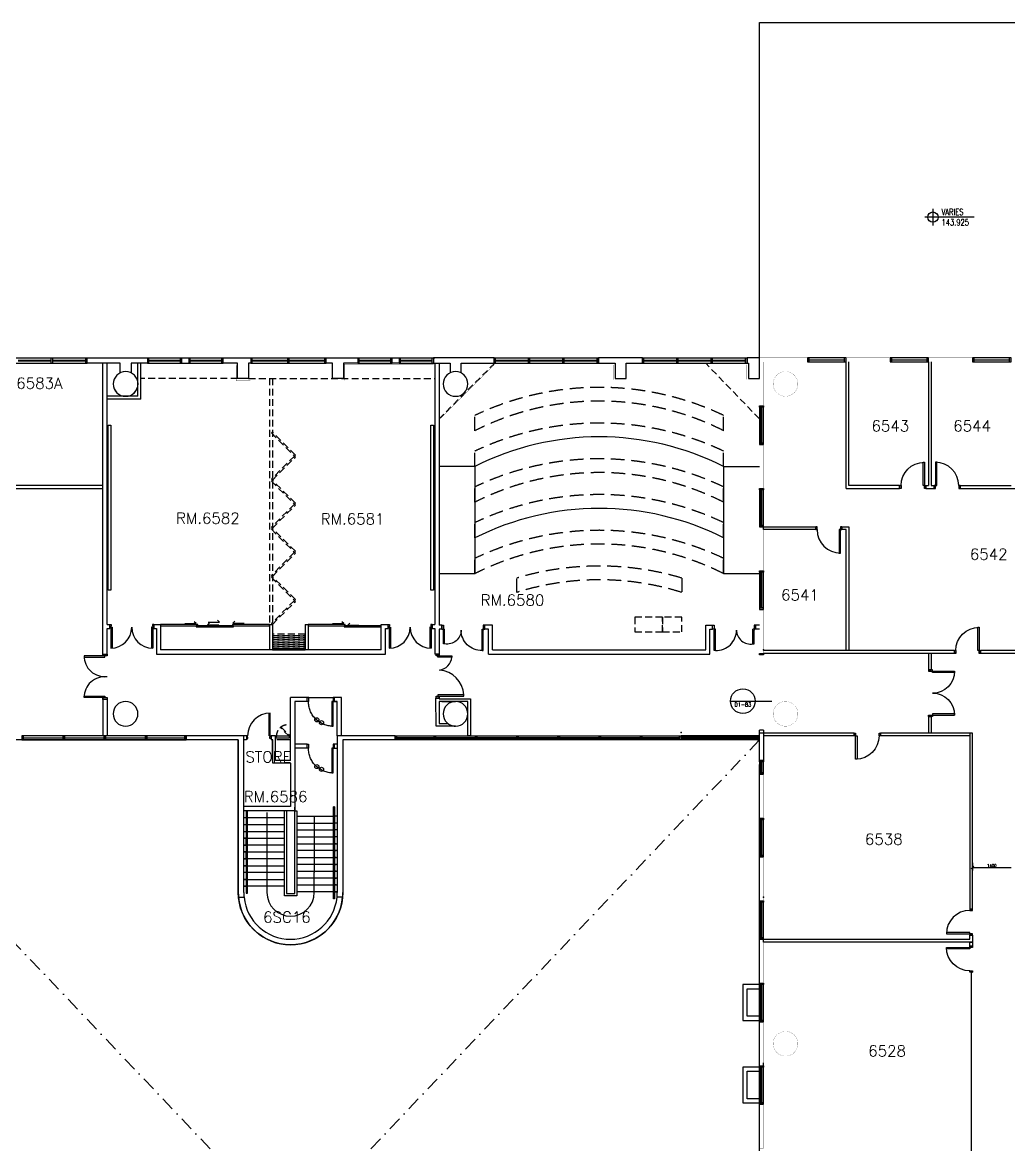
# Model space of a CAD drawing. Header units: millimetres. Extents: x -68474 to 336700, y -113450 to 53663.
# Drawn here: x 134250 to 170111, y 3132 to 43950 of the extents above; entities that cross this region are included whole.
import ezdxf

# ---------------------------------------------------------------- set-up
doc = ezdxf.new("R2010")
doc.units = ezdxf.units.MM
doc.header["$LTSCALE"] = 1000
for name, pattern in [('S3148a$0$DASHDOT', [1, 0.5, -0.25, 0, -0.25]), ('S3148a$0$HIDDEN', [0.375, 0.25, -0.125]), ('S3148a$0$HIDDENX2', [0.75, 0.5, -0.25])]:
    doc.linetypes.add(name, pattern=pattern)
for name, color, linetype in [('S3148a$0$-6', 7, 'Continuous'), ('S3148a$0$-8', 1, 'Continuous'), ('S3148a$0$11', 14, 'Continuous'), ('S3148a$0$17', 1, 'Continuous'), ('S3148a$0$20', 7, 'Continuous'), ('S3148a$0$23', 7, 'Continuous'), ('S3148a$0$25', 7, 'Continuous'), ('S3148a$0$30', 14, 'Continuous'), ('S3148a$0$35', 7, 'Continuous'), ('S3148a$0$51', 7, 'Continuous'), ('S3148a$0$6', 7, 'Continuous'), ('S3148a$0$7', 7, 'Continuous'), ('S3148a$0$AV-CABINET', 4, 'Continuous'), ('S3148a$0$break-out', 2, 'Continuous'), ('S3148a$0$D-DOOR', 7, 'Continuous'), ('S3148a$0$GFA-PL', 7, 'Continuous'), ('S3148a$0$N-ACCOUSTIC-PANEL', 2, 'Continuous'), ('S3148a$0$n-benches', 7, 'Continuous'), ('S3148a$0$N-CON-WALL', 3, 'Continuous'), ('S3148a$0$N-DOOR', 7, 'Continuous'), ('S3148a$0$n-raise-platform', 3, 'Continuous'), ('S3148a$0$N-WINDOW', 1, 'Continuous'), ('S3148a$0$NDWDRYWALL', 2, 'Continuous'), ('S3148a$0$o-ht', 7, 'Continuous'), ('S3148a$0$ROOM-NO', 4, 'Continuous'), ('S3148a$0$TestDrywall', 3, 'Continuous'), ('S3148a$0$Travel-distance', 1, 'Continuous')]:
    doc.layers.add(name, color=color, linetype=linetype)
doc.styles.add('S3148a$0$STANDARD', font='SIMPLEX')

# ---------------------------------------------------------------- blocks, each defined once
blk = doc.blocks.new('S3148a$0$DET4')
at = {"layer": 'S3148a$0$51', "linetype": 'Continuous'}
blk.add_line((-0.45, 0), (1.05, 0), dxfattribs=at)
blk.add_circle((0, 0), 0.45, dxfattribs=at)
at = {"layer": 'S3148a$0$51', "linetype": 'Continuous', "style": 'S3148a$0$STANDARD', "width": 0.8}
for tag, p in [('TAG1', (-0.3373, 0.0501)), ('TAG3', (-0.2778, 0.0501)), ('TAG4', (-0.3969, -0.2)), ('TAG2', (-0.3373, -0.2))]:
    blk.add_attdef(tag, p, '', height=0.15, dxfattribs=at)
blk = doc.blocks.new('S3148a$0$LEVEL')
at = {"layer": 'S3148a$0$35', "color": 2, "linetype": 'Continuous'}
for p, q in [((1, 0), (-0.2, 0)), ((0, 0.2), (0, -0.2))]:
    blk.add_line(p, q, dxfattribs=at)
blk.add_circle((0, 0), 0.125, dxfattribs=at)
at = {"layer": 'S3148a$0$35', "color": 2, "linetype": 'Continuous', "style": 'S3148a$0$STANDARD', "width": 0.8}
for tag, p in [('TAG2', (0.2063, 0.05)), ('TAG1', (0.2063, -0.2))]:
    blk.add_attdef(tag, p, '', height=0.15, dxfattribs=at)
blk = doc.blocks.new('S3148a$0$WIN')
at = {"layer": 'S3148a$0$23', "color": 14, "linetype": 'Continuous'}
for points in [[(0, 0), (1.4, 0), (1.4, 0.15), (0, 0.15)], [(0.05, 0), (1.35, 0), (1.35, 0.15), (0.05, 0.15)], [(0.05, 0.08), (1.35, 0.08), (1.35, 0.07), (0.05, 0.07)]]:
    blk.add_lwpolyline(points, close=True, dxfattribs=at)
blk = doc.blocks.new('S3148a$0$D950A')
at = {"layer": 'S3148a$0$17', "color": 14, "linetype": 'Continuous'}
blk.add_line((0.95, 0.05), (0.95, 0), dxfattribs=at)
at = {"layer": 'S3148a$0$30', "color": 14, "linetype": 'Continuous'}
for p, q in [((0.1, 0.95), (0.05, 0.95)), ((0.05, 0.95), (0.05, 0.1)), ((0.1, 0.1), (0.1, 0.95)), ((0.05, 0.1), (0, 0.1)), ((0, 0.1), (0, 0)), ((0, 0), (0.05, 0)), ((0.05, 0), (0.05, 0.1)), ((0.05, 0.1), (0.1, 0.1)), ((0.95, 0.1), (0.9, 0.1)), ((0.9, 0.1), (0.9, 0)), ((0.9, 0), (0.95, 0)), ((0.95, 0), (0.95, 0.1))]:
    blk.add_line(p, q, dxfattribs=at)
for points in [[(0, 0), (0, 0.1)], [(0.95, 0), (0.95, 0.1)]]:
    blk.add_lwpolyline(points, dxfattribs=at)
blk.add_ellipse((0.05, 0.1), major_axis=(0.601, 0.601), ratio=1, start_param=5.497787, end_param=7.068583, dxfattribs=at)
blk = doc.blocks.new('S3148a$0$D1700B')
at = {"layer": 'S3148a$0$30', "color": 14, "linetype": 'Continuous'}
for points in [[(0, 0), (0.05, 0), (0.05, 0.95), (0.1, 0.95), (0.1, 0.15), (0, 0.15), (0, 0)], [(1.7, 0), (1.65, 0), (1.65, 0.95), (1.6, 0.95), (1.6, 0.15), (1.7, 0.15), (1.7, 0)]]:
    blk.add_lwpolyline(points, dxfattribs=at)
for centre, start, end in [((0.05, 0.15), 0, 90), ((1.650003, 0.15), 90, 180)]:
    blk.add_arc(centre, 0.800001, start, end, dxfattribs=at)
blk = doc.blocks.new('S3148a$0$DR825')
for p, q in [((818.5, 100), (818.5, 925)), ((862.5, 100), (862.5, 925)), ((0, 100), (0, 0)), ((37.5, 100), (0, 100)), ((0, 0), (50, 0)), ((37.5, 50), (37.5, 100)), ((50, 50), (37.5, 50)), ((50, 0), (50, 50)), ((818.5, 100), (862.5, 100)), ((850, 50), (862.5, 50)), ((850, 0), (850, 50)), ((900, 0), (850, 0)), ((862.5, 100), (900, 100)), ((862.5, 50), (862.5, 100)), ((900, 100), (900, 0))]:
    blk.add_line(p, q)
blk.add_arc((862.5, 100), 825, 90, 180)
blk = doc.blocks.new('S3148a$0$DDR1525')
for p, q in [((37.5, 100), (37.5, 862.5)), ((87.5, 100), (87.5, 862.5)), ((1512.5, 100), (1512.5, 862.5)), ((1562.5, 100), (1562.5, 862.5)), ((0, 100), (0, 0)), ((37.5, 100), (0, 100)), ((0, 0), (50, 0)), ((37.5, 50), (37.5, 100)), ((37.5, 100), (87.5, 100)), ((50, 50), (37.5, 50)), ((50, 0), (50, 50)), ((1562.5, 100), (1512.5, 100)), ((1550, 50), (1562.5, 50)), ((1550, 0), (1550, 50)), ((1562.5, 100), (1600, 100)), ((1562.5, 50), (1562.5, 100)), ((1600, 100), (1600, 0)), ((1600, 0), (1550, 0))]:
    blk.add_line(p, q)
for centre, start, end in [((37.5, 100), 0, 90), ((1562.5, 100), 90, 180)]:
    blk.add_arc(centre, 762.5, start, end)
blk = doc.blocks.new('S3148a$0$DR')
at = {"layer": 'S3148a$0$D-DOOR', "linetype": 'Continuous'}
for p, q in [((204165, -6054), (204015, -6054)), ((204015, -6054), (204015, -6113)), ((204015, -6113), (204191, -6113)), ((204165, -6054), (204165, -6113)), ((204165, -6113), (204165, -6158)), ((204699, -6113), (204191, -6113)), ((204676, -6158), (204165, -6158)), ((204699, -6158), (204191, -6158)), ((204015, -7565), (204191, -7565)), ((204015, -7624), (204015, -7565)), ((204165, -7624), (204015, -7624)), ((204165, -7520), (204165, -7624)), ((204941, -7520), (204165, -7520)), ((204941, -7565), (204191, -7565))]:
    blk.add_line(p, q, dxfattribs=at)
at = {"layer": 'S3148a$0$D-DOOR'}
for p, q in [((204699, -6158), (204699, -6113)), ((204941, -7520), (204941, -7565))]:
    blk.add_line(p, q, dxfattribs=at)
for centre, radius, start, end in [((204191, -6242), 514, 270, 9.3831), ((204191, -7506), 750, 358.9457, 90)]:
    blk.add_arc(centre, radius, start, end, dxfattribs=at)
blk = doc.blocks.new('S3148a$0$_Oblique')
at = {"color": 0, "linetype": 'ByBlock', "lineweight": -2}
blk.add_line((-0.5, -0.5), (0.5, 0.5), dxfattribs=at)

msp = doc.modelspace()

# ---------------------------------------------------------------- hatches: boundary and pattern name
at = {"layer": 'S3148a$0$o-ht'}
h = msp.add_hatch(dxfattribs=at)
h.set_pattern_fill('ANSI31', color=256, scale=100, style=0)
h.set_pattern_definition([(45, (0, 0), (-8.8388348, 8.8388348), [])])
h.paths.add_polyline_path([(161050, 18000.1), (158199.2, 18000.1), (158199.2, 17850.1), (161050, 17850.1)])

# ---------------------------------------------------------------- linework, layer by layer
for p, q in [((168800, 13375), (168800, 13105.9)), ((168800, 13205.9), (170200, 13205.9))]:
    msp.add_line(p, q)
at = {"layer": 'S3148a$0$-6', "linetype": 'Continuous'}
for centre in [(144954.8, 18581.3), (145125.5, 18478.9)]:
    msp.add_circle(centre, 75, dxfattribs=at)
at = {"layer": 'S3148a$0$-8', "linetype": 'Continuous'}
for p, q in [((139025, 22050), (139025, 21900)), ((139275, 22050), (139275, 21125)), ((149150, 22050), (149150, 21900)), ((139125, 21900), (139125, 20975)), ((149500, 22025), (149500, 21875))]:
    msp.add_line(p, q, dxfattribs=at)
at = {"layer": 'S3148a$0$11', "linetype": 'Continuous'}
for p, q in [((142108, 12125.1), (142309.2, 12125.1)), ((145892, 12125.1), (145691.1, 12125.1))]:
    msp.add_line(p, q, dxfattribs=at)
for points in [[(161050, 8949.9), (160450, 8949.9), (160450, 7649.9), (161050, 7649.9), (161050, 7799.9), (160600, 7799.9), (160600, 8799.9), (161050, 8799.9), (161050, 8949.9)], [(161050, 5949.9), (160450, 5949.9), (160450, 4649.9), (161050, 4649.9), (161050, 4799.9), (160600, 4799.9), (160600, 5799.9), (161050, 5799.9), (161050, 5949.9)]]:
    msp.add_lwpolyline(points, dxfattribs=at)
for centre, radius, start, end in [((143999.9, 12300.1), 1900, 179.16865, 185.28499), ((143999.9, 12300.1), 1699.7, 179.99985, 185.9099), ((144000.1, 12300), 1700, 354.09481, 0.00001), ((144000.1, 12300), 1900, 354.71832, 0.00006)]:
    msp.add_arc(centre, radius, start, end, dxfattribs=at)
at = {"layer": 'S3148a$0$17', "color": 3, "linetype": 'Continuous'}
for p, q in [((137175, 27100), (133975, 27100)), ((133975, 27000), (137175, 27000))]:
    msp.add_line(p, q, dxfattribs=at)
at = {"layer": 'S3148a$0$17'}
for p, q in [((163100, 25500), (163100, 25600)), ((168750, 9401.9), (168750, -126.9))]:
    msp.add_line(p, q, dxfattribs=at)
at = {"layer": 'S3148a$0$17', "linetype": 'Continuous'}
for p, q in [((161200, 10500), (161200, 10600)), ((161200, 6000), (161200, 6100))]:
    msp.add_line(p, q, dxfattribs=at)
for points in [[(163100, 25500), (161200.1, 25500), (161200.1, 25600), (163100, 25600)], [(168800, 11700), (168800, 15000), (168800, 18100), (168700, 18100), (168700, 11700), (168800, 11700), (168800, 11700)], [(168800, 10500), (161200, 10500), (161200, 10600), (168700, 10600), (168700, 10750), (168800, 10750)]]:
    msp.add_lwpolyline(points, close=True, dxfattribs=at)
msp.add_lwpolyline([(164200, 21100), (164200, 25500), (164050, 25500), (164050, 25600), (164300, 25600), (164300, 21100)], dxfattribs=at)
at = {"layer": 'S3148a$0$17'}
msp.add_lwpolyline([(168700, 10500), (168800, 10500), (168800, 10351.9), (168700, 10351.9)], close=True, dxfattribs=at)
at = {"layer": 'S3148a$0$20', "linetype": 'Continuous'}
for p, q in [((136600.1, 31750), (138800.1, 31750)), ((136600.1, 31550), (136600.1, 31750)), ((137800.1, 31550), (136600.1, 31550)), ((137175, 20975), (137175, 31550)), ((137325, 22050), (137325, 31550)), ((137800.1, 31201.8), (137800.1, 31550)), ((138800.1, 31550), (138200.1, 31550)), ((138200.1, 31550), (138200.1, 31204.4)), ((138800.1, 31750), (138800.1, 31550)), ((140050.1, 31550), (140050.1, 31750)), ((140050.1, 31750), (140300.1, 31750)), ((140050.1, 31550), (140300.1, 31550)), ((140300.1, 31750), (140300.1, 31550)), ((141550.1, 31750), (142550.1, 31750)), ((141550.1, 31550), (141550.1, 31750)), ((142075.1, 31550), (141550.1, 31550)), ((142075.1, 31000), (142075.1, 31550)), ((142550.1, 31550), (142475.1, 31550)), ((142475.1, 31550), (142475.1, 31000)), ((142550.1, 31750), (142550.1, 31550)), ((145300.1, 31750), (146450.1, 31750)), ((145300.1, 31550), (145300.1, 31750)), ((145525.1, 31550), (145300.1, 31550)), ((145525.1, 31000), (145525.1, 31550)), ((146450.1, 31550), (145925.1, 31550)), ((145925.1, 31550), (145925.1, 31000)), ((146450.1, 31750), (146450.1, 31550)), ((147700.1, 31550), (147700.1, 31750)), ((147700.1, 31750), (147950.1, 31750)), ((147950.1, 31550), (147700.1, 31550)), ((147950.1, 31750), (147950.1, 31550)), ((151400.1, 31750), (149200.1, 31750)), ((149200.1, 31750), (149200.1, 31550)), ((149200.1, 31550), (149800.1, 31550)), ((149800.1, 31550), (149800.1, 31203.2)), ((150200.1, 31550), (151400.1, 31550)), ((150200.1, 31203.1), (150200.1, 31550)), ((151400.1, 31550), (151400.1, 31750)), ((156800.1, 31750), (155200.1, 31750)), ((155200.1, 31750), (155200.1, 31550)), ((155200.1, 31550), (155200.1, 31750)), ((155200.1, 31550), (155800.1, 31550)), ((155800.1, 31550), (155800.1, 31000)), ((156200.1, 31550), (156800.1, 31550)), ((156200.1, 31000), (156200.1, 31550)), ((156800.1, 31550), (156800.1, 31750)), ((156800.1, 31750), (156800.1, 31550)), ((161050, 31750), (160600, 31750)), ((160600, 31750), (160600, 31550)), ((160600, 31750), (160600, 31550)), ((161050, 31750), (160600, 31750)), ((160600, 31550), (160650, 31550)), ((160600, 31550), (160650, 31550)), ((160600.1, 31550), (160600.1, 31750)), ((160600.1, 31750), (160600.1, 31550)), ((160650, 31550), (160650, 31000)), ((160650, 31550), (160650, 31000)), ((161050, 31000), (161050, 31750)), ((161050, 31000), (161050, 31750)), ((142475.1, 31000), (142075.1, 31000)), ((145925.1, 31000), (145525.1, 31000)), ((155800.1, 31000), (156200.1, 31000)), ((160650, 31000), (161050, 31000)), ((160650, 31000), (161050, 31000)), ((157175, 17999.9), (157325, 17999.9)), ((161050, 17099.9), (161050, 18200.1)), ((161200, 18200.1), (161200, 17099.9)), ((161200, 17099.9), (161050, 17099.9))]:
    msp.add_line(p, q, dxfattribs=at)
at = {"layer": 'S3148a$0$20'}
for p, q in [((164300, 27100), (164300, 31600.1)), ((167200, 31600), (167200, 27100)), ((167300, 31600), (167300, 27100)), ((164200, 27000), (166150, 27000)), ((166150, 27100), (164300, 27100)), ((167100, 27100), (167200, 27100)), ((167100, 27000), (167400, 27000)), ((167300, 27100), (167400, 27100)), ((167400, 27100), (167400, 27000)), ((168350, 27100), (170200, 27100)), ((168350, 27100), (168350, 27000)), ((168350, 27000), (170525, 27000)), ((164300, 21100), (161200, 21100)), ((167300, 21000), (161200, 21000)), ((168141, 21100), (164300, 21100)), ((167200, 21000), (167200, 20400)), ((168141, 21000), (167300, 21000)), ((167300, 21000), (167300, 20400)), ((168141, 21000), (168141, 21100)), ((179900, 21100), (169091, 21100)), ((169091, 21000), (169091, 21100)), ((179900, 21000), (169091, 21000)), ((167200, 20400), (167300, 20400)), ((167200, 18700), (167200, 18100)), ((167200, 18700), (167300, 18700)), ((167300, 18700), (167300, 18100)), ((161200, 18100), (161050, 18100)), ((164500, 18100), (161200, 18100)), ((164500, 18000), (161200, 18000)), ((164500, 18000), (164500, 18100)), ((164500, 18000), (164500, 18100)), ((164500, 18100), (164500, 18000)), ((168700, 18100), (165450, 18100)), ((165450, 18100), (165450, 18000)), ((168700, 18000), (165450, 18000))]:
    msp.add_line(p, q, dxfattribs=at)
at = {"layer": 'S3148a$0$20', "linetype": 'Continuous', "const_width": 5}
msp.add_lwpolyline([(161050.1, 31750.1), (161050.1, 31750.1), (161200.1, 31750.1), (162800.1, 31750.1), (162800.1, 31600.1), (161200.1, 31600.1), (161200.1, 30000.1), (161050.1, 30000.1), (161050.1, 31600.1)], dxfattribs=at)
for points in [[(164200.1, 31750.1), (165800, 31750.1), (165800, 31600.1), (164200.1, 31600.1)], [(167200, 31750.1), (168800.1, 31750.1), (168800.1, 31600.1), (167200, 31600.1)], [(161050, 26999.9), (161050, 28599.9), (161200, 28599.9), (161200, 26999.9)], [(161050, 23999.9), (161050, 25599.9), (161200, 25599.9), (161200, 23999.9)], [(161050, 20999.9), (161050, 22599.9), (161200, 22599.9), (161200, 20999.9)], [(161050, 14999.9), (161050, 16599.9), (161200, 16599.9), (161200, 14999.9)], [(161050, 11999.9), (161050, 13599.9), (161200, 13599.9), (161200, 11999.9)], [(161050, 8999.9), (161050, 10599.9), (161200, 10599.9), (161200, 8999.9)], [(161050, 5999.9), (161050, 7599.9), (161200, 7599.9), (161200, 5999.9)], [(161050, 2999.9), (161050, 4599.9), (161200, 4599.9), (161200, 2999.9)]]:
    msp.add_lwpolyline(points, close=True, dxfattribs=at)
at = {"layer": 'S3148a$0$20', "linetype": 'Continuous'}
for p in [(161200, 21125), (161200, 21125), (161200, 12125)]:
    msp.add_point(p, dxfattribs=at)
at = {"layer": 'S3148a$0$23', "linetype": 'Continuous'}
for p, q in [((142300.1, 18000.1), (140200.2, 18000.1)), ((140200.2, 18000.1), (140200.2, 17850.1)), ((142300.1, 12300.1), (142300.1, 18000.1)), ((145700.1, 18000.1), (145700.1, 12300.1)), ((147799.8, 18000.1), (145700.1, 18000.1)), ((147799.8, 18000.1), (147799.8, 17850.1)), ((158199.2, 18000.1), (158199.2, 17850.1)), ((161050.1, 18000.1), (158199.4, 18000.1)), ((142100.1, 17850.1), (140200.2, 17850.1)), ((142100.1, 17850.1), (142100.1, 12327.7)), ((145900.1, 17850.1), (145900.1, 12300.1)), ((147799.8, 17850.1), (145900.1, 17850.1)), ((161050.1, 17850.1), (158199.4, 17850.1)), ((142100.1, 12300.1), (142100.1, 12327.7))]:
    msp.add_line(p, q, dxfattribs=at)
at = {"layer": 'S3148a$0$23', "linetype": 'S3148a$0$DASHDOT'}
for p, q in [((126949.5, -18050), (161050.1, 17850.1)), ((161050, -18050), (127000.1, 17800.1))]:
    msp.add_line(p, q, dxfattribs=at)
at = {"layer": 'S3148a$0$23', "linetype": 'Continuous'}
for points in [[(161200, 29999.9), (161200, 29949.9), (161050, 29949.9), (161050, 29999.9)], [(161120, 28649.9), (161120, 29949.9), (161050, 29949.9), (161050, 28649.9)], [(161200, 28649.9), (161200, 29949.9), (161130, 29949.9), (161130, 28649.9)], [(161200, 28599.9), (161200, 28649.9), (161050, 28649.9), (161050, 28599.9)], [(161200, 26999.9), (161200, 26949.9), (161050, 26949.9), (161050, 26999.9)], [(161120, 25649.9), (161120, 26949.9), (161050, 26949.9), (161050, 25649.9)], [(161200, 25649.9), (161200, 26949.9), (161130, 26949.9), (161130, 25649.9)], [(161200, 25599.9), (161200, 25649.9), (161050, 25649.9), (161050, 25599.9)], [(161200, 23999.9), (161200, 23949.9), (161050, 23949.9), (161050, 23999.9)], [(161120, 22649.9), (161120, 23949.9), (161050, 23949.9), (161050, 22649.9)], [(161200, 22649.9), (161200, 23949.9), (161130, 23949.9), (161130, 22649.9)], [(161200, 22599.9), (161200, 22649.9), (161050, 22649.9), (161050, 22599.9)], [(161200, 20999.9), (161200, 20949.9), (161050, 20949.9), (161050, 20999.9)], [(161200, 20999.9), (161200, 20949.9), (161050, 20949.9), (161050, 20999.9)], [(134275.2, 18000.1), (134225.2, 18000.1), (134225.2, 17850.1), (134275.2, 17850.1)], [(135725.2, 18000.1), (134275.2, 18000.1), (134275.2, 17930.1), (135725.2, 17930.1)], [(135775.2, 18000.1), (135725.2, 18000.1), (135725.2, 17850.1), (135775.2, 17850.1)], [(137225.2, 18000.1), (135775.2, 18000.1), (135775.2, 17930.1), (137225.2, 17930.1)], [(137275.2, 18000.1), (137225.2, 18000.1), (137225.2, 17850.1), (137275.2, 17850.1)], [(138725.2, 18000.1), (137275.2, 18000.1), (137275.2, 17930.1), (138725.2, 17930.1)], [(138775.2, 18000.1), (138725.2, 18000.1), (138725.2, 17850.1), (138775.2, 17850.1)], [(140150.2, 18000.1), (138775.2, 18000.1), (138775.2, 17930.1), (140150.2, 17930.1)], [(140200.2, 18000.1), (140150.2, 18000.1), (140150.2, 17850.1), (140200.2, 17850.1)], [(147799.8, 18000.1), (147849.8, 18000.1), (147849.8, 17850.1), (147799.8, 17850.1)], [(147849.8, 18000.1), (149224.8, 18000.1), (149224.8, 17930.1), (147849.8, 17930.1)], [(149224.8, 18000.1), (149274.8, 18000.1), (149274.8, 17850.1), (149224.8, 17850.1)], [(149274.8, 18000.1), (150724.8, 18000.1), (150724.8, 17930.1), (149274.8, 17930.1)], [(150724.8, 18000.1), (150774.8, 18000.1), (150774.8, 17850.1), (150724.8, 17850.1)], [(150774.8, 18000.1), (152224.8, 18000.1), (152224.8, 17930.1), (150774.8, 17930.1)], [(152224.8, 18000.1), (152274.8, 18000.1), (152274.8, 17850.1), (152224.8, 17850.1)], [(152274.8, 18000.1), (153724.8, 18000.1), (153724.8, 17930.1), (152274.8, 17930.1)], [(153724.8, 18000.1), (153774.8, 18000.1), (153774.8, 17850.1), (153724.8, 17850.1)], [(153774.8, 18000.1), (155224.8, 18000.1), (155224.8, 17930.1), (153774.8, 17930.1)], [(155224.8, 18000.1), (155274.8, 18000.1), (155274.8, 17850.1), (155224.8, 17850.1)], [(155274.8, 18000.1), (156724.8, 18000.1), (156724.8, 17930.1), (155274.8, 17930.1)], [(156724.8, 18000.1), (156774.8, 18000.1), (156774.8, 17850.1), (156724.8, 17850.1)], [(156774.8, 18000.1), (158149.2, 18000.1), (158149.2, 17930.1), (156774.8, 17930.1)], [(158149.2, 18000.1), (158199.2, 18000.1), (158199.2, 17850.1), (158149.2, 17850.1)], [(135725.2, 17920.1), (134275.2, 17920.1), (134275.2, 17850.1), (135725.2, 17850.1)], [(137225.2, 17920.1), (135775.2, 17920.1), (135775.2, 17850.1), (137225.2, 17850.1)], [(138725.2, 17920.1), (137275.2, 17920.1), (137275.2, 17850.1), (138725.2, 17850.1)], [(140150.2, 17920.1), (138775.2, 17920.1), (138775.2, 17850.1), (140150.2, 17850.1)], [(147849.8, 17920.1), (149224.8, 17920.1), (149224.8, 17850.1), (147849.8, 17850.1)], [(149274.8, 17920.1), (150724.8, 17920.1), (150724.8, 17850.1), (149274.8, 17850.1)], [(150774.8, 17920.1), (152224.8, 17920.1), (152224.8, 17850.1), (150774.8, 17850.1)], [(152274.8, 17920.1), (153724.8, 17920.1), (153724.8, 17850.1), (152274.8, 17850.1)], [(153774.8, 17920.1), (155224.8, 17920.1), (155224.8, 17850.1), (153774.8, 17850.1)], [(155274.8, 17920.1), (156724.8, 17920.1), (156724.8, 17850.1), (155274.8, 17850.1)], [(156774.8, 17920.1), (158149.2, 17920.1), (158149.2, 17850.1), (156774.8, 17850.1)], [(161200, 17099.9), (161200, 17049.9), (161050, 17049.9), (161050, 17099.9)], [(161200, 17099.9), (161200, 17049.9), (161050, 17049.9), (161050, 17099.9)], [(161120, 16649.9), (161120, 17049.9), (161050, 17049.9), (161050, 16649.9)], [(161200, 16649.9), (161200, 17049.9), (161130, 17049.9), (161130, 16649.9)], [(161200, 16599.9), (161200, 16649.9), (161050, 16649.9), (161050, 16599.9)], [(161200, 14999.9), (161200, 14949.9), (161050, 14949.9), (161050, 14999.9)], [(161120, 13649.9), (161120, 14949.9), (161050, 14949.9), (161050, 13649.9)], [(161200, 13649.9), (161200, 14949.9), (161130, 14949.9), (161130, 13649.9)], [(161200, 13599.9), (161200, 13649.9), (161050, 13649.9), (161050, 13599.9)], [(161200, 11999.9), (161200, 11949.9), (161050, 11949.9), (161050, 11999.9)], [(161200, 11999.9), (161200, 11949.9), (161050, 11949.9), (161050, 11999.9)], [(161120, 10649.9), (161120, 11949.9), (161050, 11949.9), (161050, 10649.9)], [(161200, 10649.9), (161200, 11949.9), (161130, 11949.9), (161130, 10649.9)], [(161200, 10599.9), (161200, 10649.9), (161050, 10649.9), (161050, 10599.9)], [(161200, 8999.9), (161200, 8949.9), (161050, 8949.9), (161050, 8999.9)], [(161120, 7649.9), (161120, 8949.9), (161050, 8949.9), (161050, 7649.9)], [(161200, 7649.9), (161200, 8949.9), (161130, 8949.9), (161130, 7649.9)], [(161200, 7599.9), (161200, 7649.9), (161050, 7649.9), (161050, 7599.9)], [(161200, 5999.9), (161200, 5949.9), (161050, 5949.9), (161050, 5999.9)], [(161120, 4649.9), (161120, 5949.9), (161050, 5949.9), (161050, 4649.9)], [(161200, 4649.9), (161200, 5949.9), (161130, 5949.9), (161130, 4649.9)], [(161200, 4599.9), (161200, 4649.9), (161050, 4649.9), (161050, 4599.9)]]:
    msp.add_lwpolyline(points, close=True, dxfattribs=at)
at = {"layer": 'S3148a$0$25', "linetype": 'Continuous'}
for p, q in [((132800.1, 31750), (136600.1, 31750)), ((132800.1, 31750), (136600.1, 31750)), ((138800.1, 31750), (140050.1, 31750)), ((138800.1, 31550), (140050.1, 31550)), ((138850.1, 31660), (140000.1, 31660)), ((138850.1, 31640), (140000.1, 31640)), ((140300.1, 31750), (141550.1, 31750)), ((140300.1, 31750), (141550.1, 31750)), ((140300.1, 31550), (141550.1, 31550)), ((140350.1, 31660), (141500.1, 31660)), ((140350.1, 31640), (141500.1, 31640)), ((142550.1, 31750), (147700.1, 31750)), ((142550.1, 31750), (147700.1, 31750)), ((142550.1, 31550), (145300.1, 31550)), ((142600.1, 31660), (143900.1, 31660)), ((142600.1, 31640), (143900.1, 31640)), ((143950.1, 31660), (145250.1, 31660)), ((143950.1, 31640), (145250.1, 31640)), ((146450.1, 31550), (147700.1, 31550)), ((146500.1, 31660), (147650.1, 31660)), ((146500.1, 31640), (147650.1, 31640)), ((147950.1, 31750), (149250, 31750)), ((147950.1, 31750), (149250, 31750)), ((147950.1, 31550), (149200.1, 31550)), ((148000.1, 31660), (149150.1, 31660)), ((148000.1, 31640), (149150.1, 31640)), ((151400.1, 31750), (155200.1, 31750)), ((151400.1, 31750), (155200.1, 31750)), ((156800.1, 31750), (160600.1, 31750)), ((156800.1, 31750), (160600.1, 31750)), ((142390.5, 15275.1), (142390.5, 12275.1)), ((142430.5, 12275.1), (142430.5, 15275.1)), ((143140.2, 15215.4), (143139.8, 12300.1)), ((143775.3, 12185.1), (143775.3, 15275.1)), ((143850.3, 15275.1), (143850.3, 12260.1)), ((144150, 15275.1), (144225.3, 15275.1)), ((144150.3, 12260.1), (144150.3, 15404.2)), ((144225.3, 15275.1), (144225.3, 12185.1)), ((145559.4, 12075.1), (145559.4, 15419.7)), ((145599.4, 15419.7), (145559.4, 15419.7)), ((145599.4, 15419.7), (145599.4, 12075.1)), ((142300.5, 15025.1), (142390.5, 15025.1)), ((142300.5, 14775.1), (142390.5, 14775.1)), ((142430.5, 15025.1), (143775.3, 15025.1)), ((142430.5, 14775.1), (143775.3, 14775.1)), ((144225.3, 15075.1), (145559.4, 15075.1)), ((144225.3, 14825.1), (145559.4, 14825.1)), ((144860.7, 15075.1), (144860.5, 13025.1)), ((145700.5, 15075.1), (145599.4, 15075.1)), ((145700.5, 14825.1), (145599.4, 14825.1)), ((142300.5, 14525.1), (142390.5, 14525.1)), ((142430.5, 14525.1), (142390.5, 14525.1)), ((142430.5, 14525.1), (143775.3, 14525.1)), ((144225.3, 14575.1), (145559.4, 14575.1)), ((144225.3, 14325.1), (145559.4, 14325.1)), ((145700.5, 14575.1), (145599.4, 14575.1)), ((145700.5, 14325.1), (145599.4, 14325.1)), ((142300.5, 14275.1), (142390.5, 14275.1)), ((142390.5, 14275.1), (142300.5, 14275.1)), ((142390.5, 14025.1), (142300.5, 14025.1)), ((142300.5, 14025.1), (142390.5, 14025.1)), ((142390.5, 14025.1), (142390.5, 14275.1)), ((142430.5, 14275.1), (143775.3, 14275.1)), ((142430.5, 14025.1), (142430.5, 14275.1)), ((143775.3, 14025.1), (142430.5, 14025.1)), ((143775.3, 13825.1), (143775.3, 14075.1)), ((144225.3, 14275.1), (144225.3, 14025.1)), ((144225.3, 14075.1), (145559.4, 14075.1)), ((145559.4, 14075.1), (145559.4, 13825.1)), ((145599.4, 14075.1), (145700.5, 14075.1)), ((145659.4, 14075.1), (145599.4, 14075.1)), ((145599.4, 14075.1), (145599.4, 13825.1)), ((145700.1, 14275.1), (145700.1, 14025.1)), ((142300.5, 13775.1), (142390.5, 13775.1)), ((142390.5, 13775.1), (142300.5, 13775.1)), ((142390.5, 13525.1), (142300.5, 13525.1)), ((142300.5, 13525.1), (142390.5, 13525.1)), ((142390.5, 13525.1), (142390.5, 13775.1)), ((142430.5, 13775.1), (143775.3, 13775.1)), ((142430.5, 13525.1), (142430.5, 13775.1)), ((143775.3, 13525.1), (142430.5, 13525.1)), ((143775.3, 13325.1), (143775.3, 13575.1)), ((145559.4, 13825.1), (144225.3, 13825.1)), ((144225.3, 13775.1), (144225.3, 13525.1)), ((144225.3, 13575.1), (145559.4, 13575.1)), ((145559.4, 13575.1), (145559.4, 13325.1)), ((145599.4, 13825.1), (145659.4, 13825.1)), ((145700.5, 13825.1), (145599.4, 13825.1)), ((145599.4, 13575.1), (145700.5, 13575.1)), ((145659.4, 13575.1), (145599.4, 13575.1)), ((145599.4, 13575.1), (145599.4, 13325.1)), ((145700.1, 13775.1), (145700.1, 13525.1)), ((142300.5, 13275.1), (142390.5, 13275.1)), ((142390.5, 13275.1), (142300.5, 13275.1)), ((142430.5, 13275.1), (143775.3, 13275.1)), ((143775.3, 12825.1), (143775.3, 13075.1)), ((145559.4, 13325.1), (144225.3, 13325.1)), ((144225.3, 13075.1), (145559.4, 13075.1)), ((145559.4, 13075.1), (145559.4, 12825.1)), ((145599.4, 13325.1), (145659.4, 13325.1)), ((145700.5, 13325.1), (145599.4, 13325.1)), ((145599.4, 13075.1), (145599.4, 12825.1)), ((145599.4, 13075.1), (145700.5, 13075.1)), ((145659.4, 13075.1), (145599.4, 13075.1)), ((142390.5, 13025.1), (142300.5, 13025.1)), ((142300.5, 12775.1), (142390.5, 12775.1)), ((142390.5, 12775.1), (142300.5, 12775.1)), ((143775.3, 13025.1), (142430.5, 13025.1)), ((142430.5, 12775.1), (143775.3, 12775.1)), ((145559.4, 12825.1), (144225.3, 12825.1)), ((144225.3, 12775.1), (144225.3, 12525.1)), ((144860.8, 12300.1), (144860.8, 13025.1)), ((145599.4, 12825.1), (145659.4, 12825.1)), ((145700.5, 12825.1), (145599.4, 12825.1)), ((145700.1, 12775.1), (145700.1, 12525.1)), ((142390.5, 12525.1), (142300.5, 12525.1)), ((142300.5, 12525.1), (142390.5, 12525.1)), ((142390.5, 12275.1), (142430.5, 12275.1)), ((143775.3, 12525.1), (142430.5, 12525.1)), ((143775.3, 12325.1), (143775.3, 12575.1)), ((143850.3, 12260.1), (144150.3, 12260.1)), ((144225.3, 12575.1), (145559.4, 12575.1)), ((145559.4, 12325.1), (144225.3, 12325.1)), ((145559.4, 12575.1), (145559.4, 12325.1)), ((145599.4, 12575.1), (145700.5, 12575.1)), ((145659.4, 12575.1), (145599.4, 12575.1)), ((145599.4, 12575.1), (145599.4, 12325.1)), ((145599.4, 12325.1), (145659.4, 12325.1)), ((145700.5, 12325.1), (145599.4, 12325.1)), ((144225.3, 12185.1), (143775.3, 12185.1)), ((145599.4, 12075.1), (145559.4, 12075.1))]:
    msp.add_line(p, q, dxfattribs=at)
for centre, radius, start, end in [((144000.3, 12300.1), 860.5, 180, 0), ((144000.1, 12300.1), 1900, 185.28473, 354.71527), ((144000.1, 12300.1), 1700, 185.90856, 354.09144)]:
    msp.add_arc(centre, radius, start, end, dxfattribs=at)
at = {"layer": 'S3148a$0$30', "color": 2, "linetype": 'Continuous'}
for p, q in [((149400, 20937.5), (149400, 20975)), ((149400, 19402.5), (149400, 19440))]:
    msp.add_line(p, q, dxfattribs=at)
at = {"layer": 'S3148a$0$30', "color": 2}
for p, q in [((137175, 19325), (137175, 19335)), ((137325, 19325), (137175, 19325))]:
    msp.add_line(p, q, dxfattribs=at)
at = {"layer": 'S3148a$0$30'}
msp.add_line((144599.7, 19250), (144599.7, 19400.1), dxfattribs=at)
at = {"layer": 'S3148a$0$30', "linetype": 'S3148a$0$HIDDEN'}
msp.add_line((143927.1, 18000.1), (143967.6, 18000.1), dxfattribs=at)
at = {"layer": 'S3148a$0$30', "color": 2}
for points in [[(137250, 20910), (136490, 20910), (136490, 20860), (137250, 20860)], [(137175, 20975), (137325, 20975), (137325, 20910), (137175, 20910)], [(149300, 20975), (149400, 20975), (149400, 20910), (149300, 20910)], [(149350, 20910), (149870, 20910), (149870, 20860), (149350, 20860)], [(137250, 19390), (136490, 19390), (136490, 19440), (137250, 19440)], [(137175, 19390), (137325, 19390), (137325, 19325), (137175, 19325)], [(149300, 19440), (149400, 19440), (149400, 19375), (149300, 19375)], [(149350, 19440), (150300, 19440), (150300, 19490), (149350, 19490)]]:
    msp.add_lwpolyline(points, close=True, dxfattribs=at)
at = {"layer": 'S3148a$0$30', "linetype": 'Continuous'}
for points in [[(144649.7, 19250.1), (144599.7, 19250.1), (144599.7, 19400.1), (144649.7, 19400.1)], [(145550.1, 19250.1), (145500.1, 19250.1), (145500.1, 18350.1), (145550.1, 18350.1)], [(145550.1, 19250.1), (145600.1, 19250.1), (145600.1, 19400.1), (145550.1, 19400.1)], [(144649.7, 17550.1), (144599.7, 17550.1), (144599.7, 17700.1), (144649.7, 17700.1)], [(145550.1, 17550.1), (145600.1, 17550.1), (145600.1, 17700.1), (145550.1, 17700.1)], [(145550.1, 17550.1), (145500.1, 17550.1), (145500.1, 16650.1), (145550.1, 16650.1)]]:
    msp.add_lwpolyline(points, close=True, dxfattribs=at)
for points in [[(145500.1, 18350.1, -0.0474411), (145331.7, 18375.6, -0.0474313), (145171.2, 18432.4, -0.0474153), (145024.2, 18518.4, -0.0473955), (144896, 18630.6, -0.0473747), (144791.2, 18765, -0.0473558), (144713.5, 18916.7, -0.0473414), (144665.8, 19080.4, -0.0473337), (144649.7, 19250.1, -0.0473337)], [(145500.1, 16650.1, -0.0474411), (145331.7, 16675.6, -0.0474313), (145171.2, 16732.4, -0.0474153), (145024.2, 16818.5, -0.0473955), (144896, 16930.7, -0.0473747), (144791.2, 17065, -0.0473558), (144713.5, 17216.7, -0.0473414), (144665.8, 17380.4, -0.0473337), (144649.7, 17550.1, -0.0473337)]]:
    msp.add_lwpolyline(points, format="xyb", dxfattribs=at)
for centre in [(144954.8, 16881.3), (145125.5, 16778.9)]:
    msp.add_circle(centre, 75, dxfattribs=at)
at = {"layer": 'S3148a$0$30', "color": 2}
for centre, radius, start, end in [((137250, 20910), 760, 180, 275.62081), ((149334, 20923.6), 539.8, 278.63001, 353.22806), ((137250, 19390), 761.6, 84.34885, 180), ((149335.6, 19426.8), 966.5, 3.75074, 85.28633)]:
    msp.add_arc(centre, radius, start, end, dxfattribs=at)
at = {"layer": 'S3148a$0$6'}
for p, q in [((164200, 27000), (164200.1, 31600.1)), ((166150, 27100), (166150, 27000)), ((167100, 27100), (167100, 27000)), ((167100, 27100), (167100, 27000))]:
    msp.add_line(p, q, dxfattribs=at)
at = {"layer": 'S3148a$0$6', "linetype": 'Continuous', "const_width": 5}
for points in [[(162450, 30800, 1), (161550, 30800, 1)], [(162450, 18800, 1), (161550, 18800, 1)], [(162450, 6800, 1), (161550, 6800, 1)]]:
    msp.add_lwpolyline(points, format="xyb", close=True, dxfattribs=at)
at = {"layer": 'S3148a$0$6', "linetype": 'Continuous'}
for centre, start, end in [((138002.8, 30800), 0, 180), ((150000, 30800), 0, 180), ((150000, 30800), 0, 180), ((138000, 30800), 180, 0), ((138002.8, 30800), 180, 0), ((150000, 30800), 180, 0), ((150000, 30800), 180, 0), ((138000, 18800), 0, 180), ((138000, 18800), 0, 180), ((150000, 18800), 0, 180), ((138000, 18800), 180, 0), ((138000, 18800), 180, 0), ((150000, 18800), 180, 0)]:
    msp.add_arc(centre, 450, start, end, dxfattribs=at)
at = {"layer": 'S3148a$0$7', "color": 14, "linetype": 'Continuous'}
for p, q in [((161050.1, 31750.1), (161050.1, 43950)), ((161050.1, 43950), (185050, 43950))]:
    msp.add_line(p, q, dxfattribs=at)
at = {"layer": 'S3148a$0$AV-CABINET', "linetype": 'S3148a$0$HIDDEN'}
for p, q in [((143237.5, 31000), (143237.5, 22000)), ((143337.5, 31000), (143337.5, 21979.3))]:
    msp.add_line(p, q, dxfattribs=at)
for points in [[(144177.5, 28213.1), (143337.5, 29053.2), (143302.1, 29017.8), (144142.2, 28177.8)], [(143337.5, 27302.4), (144177.5, 28142.4), (144142.2, 28177.8), (143302.1, 27337.7)], [(144177.5, 26462.3), (143337.5, 27302.4), (143302.1, 27267), (144142.2, 26427)], [(143337.5, 25551.6), (144177.5, 26391.6), (144142.2, 26427), (143302.1, 25586.9)], [(144177.5, 24711.5), (143337.5, 25551.6), (143302.1, 25516.2), (144142.2, 24676.2)], [(143337.5, 23800.8), (144177.5, 24640.8), (144142.2, 24676.2), (143302.1, 23836.2)], [(144177.5, 22960.8), (143337.5, 23800.8), (143302.1, 23765.4), (144142.2, 22925.4)], [(143337.5, 22050), (144177.5, 22890), (144142.2, 22925.4), (143302.1, 22085.4)], [(143337.5, 21650), (144525.5, 21650), (144525.5, 21700), (143337.5, 21700)], [(143337.5, 21575), (144525.5, 21575), (144525.5, 21625), (143337.5, 21625)], [(143337.5, 21500), (144525.5, 21500), (144525.5, 21550), (143337.5, 21550)], [(143337.5, 21425), (144525.5, 21425), (144525.5, 21475), (143337.5, 21475)], [(143337.5, 21350), (144525.5, 21350), (144525.5, 21400), (143337.5, 21400)], [(143337.5, 21275), (144525.5, 21275), (144525.5, 21325), (143337.5, 21325)], [(143337.5, 21200), (144525.5, 21200), (144525.5, 21250), (143337.5, 21250)]]:
    msp.add_lwpolyline(points, close=True, dxfattribs=at)
at = {"layer": 'S3148a$0$break-out'}
for p, q in [((138450, 30350), (138450, 31550)), ((138550, 30250), (138550, 31550)), ((138450, 30350), (137325, 30350)), ((138550, 30250), (137325, 30250))]:
    msp.add_line(p, q, dxfattribs=at)
for points in [[(137468.3, 23302.5), (137368.3, 23302.5), (137368.3, 29302.5), (137468.3, 29302.5)], [(149197.7, 23302.5), (149097.7, 23302.5), (149097.7, 29302.5), (149197.7, 29302.5)]]:
    msp.add_lwpolyline(points, close=True, dxfattribs=at)
at = {"layer": 'S3148a$0$GFA-PL'}
msp.add_lwpolyline([(161050.1, 17850.1), (145900.1, 17850.1), (145900.1, 12300.1, -1), (142100.1, 12300.1), (142100.1, 17850.1), (126949.9, 17850.1), (126949.9, -16849.6), (138000.1, -16849.8), (138000.1, -16350), (142100.3, -16350), (142100.3, -5099.9, -1), (145900.3, -5099.9), (145900.3, -16350), (150000.1, -16350), (150000.1, -16849.8), (161050.3, -16849.6), (161050.3, 16953.7)], format="xyb", dxfattribs=at)
at = {"layer": 'S3148a$0$N-ACCOUSTIC-PANEL', "const_width": 5}
for points in [[(138599, 31473.5), (142024, 31473.5), (142024, 30913.5), (142538, 30913.5), (142538, 31504.5), (145481, 31504.5), (145481, 30929.5), (145964, 30929.5), (145964, 31520.5), (149202, 31520.5)], [(149458, 22624.5), (149458, 29547.5), (151401, 31488.5), (155755, 31488.5), (155755, 30952.5), (156275, 30952.5), (156275, 31504.5), (160595, 31504.5), (160595, 30969.5), (160997, 30969.5), (160997, 22625.5)]]:
    msp.add_lwpolyline(points, dxfattribs=at)
at = {"layer": 'S3148a$0$n-benches', "linetype": 'S3148a$0$HIDDEN'}
for p, q in [((151424.7, 31557.4), (149400, 29532.7)), ((161050, 29533), (159098.6, 31550)), ((142075.1, 31000), (138550, 31000)), ((142475.1, 31000), (149250, 31000))]:
    msp.add_line(p, q, dxfattribs=at)
at = {"layer": 'S3148a$0$n-benches', "linetype": 'S3148a$0$HIDDENX2'}
for p, q in [((150700, 29098.2), (150700, 29654.9)), ((159750, 29099.2), (159750, 29655.8)), ((150700, 27798.2), (150700, 28354.9)), ((159750, 27799.2), (159750, 28355.8)), ((150700, 26498.2), (150700, 27054.9)), ((159750, 26499.2), (159750, 27055.8)), ((150700, 25198.2), (150700, 25754.9)), ((159750, 25199.2), (159750, 25755.8)), ((150700, 23898.2), (150700, 24454.9)), ((159750, 23899.2), (159750, 24455.8)), ((152226, 23216.8), (152226, 23739.5)), ((158226, 23739.5), (158226, 23217.6))]:
    msp.add_line(p, q, dxfattribs=at)
at = {"layer": 'S3148a$0$n-benches', "linetype": 'S3148a$0$HIDDEN'}
for points in [[(156526, 21777.6), (157526, 21777.6), (157526, 22317.6), (156526, 22317.6)], [(157526, 21777.6), (158226, 21777.6), (158226, 22317.6), (157526, 22317.6)]]:
    msp.add_lwpolyline(points, close=True, dxfattribs=at)
at = {"layer": 'S3148a$0$n-benches', "linetype": 'S3148a$0$HIDDENX2'}
for centre, radius, start, end in [((155226, 20125), 10550, 64.60746, 115.40427), ((155226, 20125), 10050, 63.24659, 116.76588), ((155226, 18825), 10550, 64.60746, 115.40427), ((155226, 17525), 10550, 64.60746, 115.40427), ((155226, 17525), 10050, 63.24659, 116.76588), ((155226, 16225), 10550, 64.60746, 115.40427), ((155226, 14925), 10550, 64.60746, 115.40427), ((155226, 14925), 10050, 63.24659, 116.76588), ((155226, 13625), 10550, 73.47939, 106.52061), ((155226, 13625), 10050, 72.63202, 107.36798)]:
    msp.add_arc(centre, radius, start, end, dxfattribs=at)
at = {"layer": 'S3148a$0$N-CON-WALL', "linetype": 'Continuous'}
for p, q in [((149250, 31550), (149250, 22050)), ((149400, 31550), (149400, 22025)), ((137325, 22050), (137425, 22050)), ((137425, 21900), (137425, 22050)), ((139025, 22050), (139275, 22050)), ((143237.5, 22050), (143337.5, 22050)), ((144537.5, 22050), (144637.5, 22050)), ((147300, 22050), (147550, 22050)), ((147300, 21125), (147300, 22050)), ((147550, 21900), (147550, 22050)), ((149150, 22050), (149250, 22050)), ((137325, 21900), (137425, 21900)), ((137325, 20975), (137325, 21900)), ((139025, 21900), (139125, 21900)), ((147450, 21900), (147550, 21900)), ((147450, 20975), (147450, 21900)), ((149150, 21900), (149250, 21900)), ((149250, 21900), (149250, 21675)), ((149500, 22025), (149400, 22025)), ((149400, 21875), (149400, 21650)), ((149500, 21875), (149400, 21875)), ((149400, 21875), (149400, 20975)), ((149400, 21875), (149400, 20975)), ((151069.4, 21875), (151069.4, 22025)), ((151350, 22025), (151069.4, 22025)), ((151200, 21875), (151069.4, 21875)), ((151200, 20975), (151200, 21875)), ((151350, 21125), (151350, 22025)), ((159100.1, 22025), (159350.1, 22025)), ((159100.1, 21125), (159100.1, 22025)), ((159250.1, 21875), (159350.1, 21875)), ((159250.1, 20975), (159250.1, 21875)), ((159350.1, 21875), (159350.1, 22025)), ((160919.5, 21875), (160919.5, 22025)), ((161050, 22025), (160919.5, 22025)), ((161050, 21875), (160919.5, 21875)), ((139125, 20975), (147450, 20975)), ((147300, 21125), (139275, 21125)), ((149400, 20975), (149250, 20975)), ((149400, 20975), (149250, 20975)), ((151200, 20975), (159250.1, 20975)), ((151350, 21125), (159100.1, 21125))]:
    msp.add_line(p, q, dxfattribs=at)
at = {"layer": 'S3148a$0$N-CON-WALL'}
for p, q in [((143237.5, 22050), (143237.5, 21125)), ((143337.5, 22050), (143337.5, 21500)), ((143337.5, 22050), (143337.5, 21125)), ((144537.5, 22050), (144537.5, 21125)), ((144637.5, 22050), (144637.5, 21125)), ((149250, 22275), (149250, 22050)), ((149250, 21900), (149250, 21350)), ((149250, 21900), (149250, 20975)), ((149250, 21900), (149250, 20975)), ((137175, 19390), (137175, 18000.1)), ((137325, 19325), (137175, 19325)), ((137325, 19325), (137325, 18000.1)), ((144663.6, 19400), (144000, 19400)), ((144000, 17100.1), (144000, 19400)), ((144650.7, 19250), (144150, 19250)), ((144150, 19250), (144150, 17000.1)), ((144599.7, 19400.1), (144375.3, 19400.1)), ((144599.7, 19250.1), (144375.3, 19250.1)), ((145700.1, 19250), (145500.1, 19250)), ((145850.1, 19400), (145550.1, 19400)), ((145600.1, 19250), (145600.1, 19400.1)), ((145700.1, 19400.1), (145600.1, 19400.1)), ((145600.1, 19250), (145700.1, 19250)), ((145700.1, 18000.1), (145700.1, 19250)), ((145850.1, 18000.1), (145850.1, 19400)), ((142400.1, 18000.1), (142300.1, 18000.1)), ((142400.1, 18000.1), (142300.1, 18000.1)), ((142300.1, 17850.1), (142300.1, 18000.1)), ((142400.1, 18000.1), (142400.1, 17850.1)), ((143450, 18000.1), (143300.1, 18000.1)), ((143300.1, 18000.1), (143300.1, 17850.1)), ((143450, 17100.1), (143450, 18000.1)), ((161200, 18200.1), (161050, 18200.1)), ((142400.1, 17850.1), (142300.1, 17850.1)), ((142400.1, 17850.1), (142300.1, 17850.1)), ((143350, 17850.1), (143300.1, 17850.1)), ((143349.4, 17100.1), (143349.4, 17850.1)), ((143350, 17000.1), (143350, 17850.1)), ((144599.7, 17700.1), (144150, 17700.1)), ((144599.7, 17550), (144599.7, 17700.1)), ((145600.1, 17550), (145600.1, 17700.1)), ((145700.1, 17700.1), (145600.1, 17700.1)), ((144599.7, 17550.1), (144150, 17550.1)), ((145600.1, 17550), (145700.1, 17550)), ((144000, 17000.1), (143350, 17000.1)), ((144000, 17100.1), (143450, 17100.1)), ((144000, 17000.1), (144000, 15425.1)), ((144150, 17000.1), (144150, 15275.1)), ((144000, 15425.1), (142300.1, 15425.1)), ((144150, 15275.1), (142300.1, 15275.1))]:
    msp.add_line(p, q, dxfattribs=at)
at = {"layer": 'S3148a$0$N-CON-WALL', "linetype": 'S3148a$0$DASHDOT'}
for p, q in [((143450, 18000.1), (144000, 18000.1)), ((143482.4, 17925.1), (143482.4, 18000.1)), ((143967.6, 17925.1), (143967.6, 18000.1)), ((143450, 17925.1), (144000, 17925.1)), ((144000, 17850.1), (143450, 17850.1)), ((144000, 17850.1), (143450, 17850.1))]:
    msp.add_line(p, q, dxfattribs=at)
at = {"layer": 'S3148a$0$N-CON-WALL', "linetype": 'S3148a$0$HIDDEN'}
msp.add_lwpolyline([(143648.5, 18322.4), (143967.6, 18000.1), (143948.4, 17984.1), (143628.8, 18307)], dxfattribs=at)
msp.add_arc((143902.6, 17980.1), 420.6, 99.28137, 181.90303, dxfattribs=at)
at = {"layer": 'S3148a$0$N-CON-WALL', "linetype": 'Continuous'}
msp.add_point((158199.2, 18125), dxfattribs=at)
at = {"layer": 'S3148a$0$N-DOOR'}
for p, q in [((140153, 22081.5), (140573, 22081.5)), ((140573, 22081.5), (140498, 22145.5)), ((140977, 22038.5), (141052, 22108.5)), ((141000, 22139.5), (141420, 22139.5)), ((141420, 22139.5), (141345, 22203.5)), ((141903, 22101.5), (141978, 22171.5)), ((141903, 22101.5), (142312, 22101.5)), ((145522, 22081.5), (145942, 22081.5)), ((145942, 22081.5), (145867, 22145.5)), ((146080, 22029.5), (146155, 22099.5)), ((140977, 22038.5), (141386, 22038.5)), ((146080, 22029.5), (146489, 22029.5))]:
    msp.add_line(p, q, dxfattribs=at)
for points in [[(139275, 22005), (140625, 22005), (140625, 22050), (139275, 22050)], [(141887.5, 22005), (143237.5, 22005), (143237.5, 22050), (141887.5, 22050)], [(144637.5, 22005), (145987.5, 22005), (145987.5, 22050), (144637.5, 22050)], [(140571, 21959), (141921, 21959), (141921, 22004), (140571, 22004)], [(145950, 21960), (147300, 21960), (147300, 22005), (145950, 22005)], [(143337.5, 21125), (144525.5, 21125), (144525.5, 21175), (143337.5, 21175)]]:
    msp.add_lwpolyline(points, close=True, dxfattribs=at)
at = {"layer": 'S3148a$0$n-raise-platform'}
for p, q in [((150700, 27798.2), (149400, 27798.2)), ((150700, 27798.2), (150700, 23898.2)), ((159750, 27799.2), (159750, 23899.2)), ((159750, 27799.2), (161050.1, 27799.2)), ((150700, 23898.2), (149400, 23898.2)), ((159750, 23899.2), (161050.1, 23899.2))]:
    msp.add_line(p, q, dxfattribs=at)
for centre in [(155226, 18825), (155226, 16225)]:
    msp.add_arc(centre, 10050, 63.24659, 116.76588, dxfattribs=at)
at = {"layer": 'S3148a$0$N-WINDOW'}
for p, q in [((132800.1, 31550), (136600.1, 31550)), ((134100.1, 31660), (135300.1, 31660)), ((134100.1, 31640), (135300.1, 31640)), ((135300.1, 31550), (135300.1, 31750)), ((135350.1, 31550), (135350.1, 31750)), ((135350.1, 31660), (136550.1, 31660)), ((135350.1, 31640), (136550.1, 31640)), ((136550.1, 31550), (136550.1, 31750)), ((138850.1, 31550), (138850.1, 31750)), ((140000.1, 31550), (140000.1, 31750)), ((140350.1, 31550), (140350.1, 31750)), ((141500.1, 31550), (141500.1, 31750)), ((142600.1, 31550), (142600.1, 31750)), ((143900.1, 31550), (143900.1, 31750)), ((143950.1, 31550), (143950.1, 31750)), ((145250.1, 31550), (145250.1, 31750)), ((146500.1, 31550), (146500.1, 31750)), ((147650.1, 31550), (147650.1, 31750)), ((148000.1, 31550), (148000.1, 31750)), ((149150.1, 31550), (149150.1, 31750)), ((151400.1, 31550), (155200.1, 31550)), ((151450.1, 31550), (151450.1, 31750)), ((151450.1, 31660), (152650.1, 31660)), ((151450.1, 31640), (152650.1, 31640)), ((152650.1, 31550), (152650.1, 31750)), ((152700.1, 31550), (152700.1, 31750)), ((152700.1, 31660), (153900.1, 31660)), ((152700.1, 31640), (153900.1, 31640)), ((153900.1, 31550), (153900.1, 31750)), ((153950.1, 31550), (153950.1, 31750)), ((153950.1, 31660), (155150.1, 31660)), ((153950.1, 31640), (155150.1, 31640)), ((155150.1, 31550), (155150.1, 31750)), ((156800.1, 31550), (160600.1, 31550)), ((156850.1, 31550), (156850.1, 31750)), ((156850.1, 31660), (158050.1, 31660)), ((156850.1, 31640), (158050.1, 31640)), ((158050.1, 31550), (158050.1, 31750)), ((158100.1, 31550), (158100.1, 31750)), ((158100.1, 31660), (159300.1, 31660)), ((158100.1, 31640), (159300.1, 31640)), ((159300.1, 31550), (159300.1, 31750)), ((159350.1, 31550), (159350.1, 31750)), ((159350.1, 31660), (160550.1, 31660)), ((159350.1, 31640), (160550.1, 31640)), ((160550.1, 31550), (160550.1, 31750))]:
    msp.add_line(p, q, dxfattribs=at)
at = {"layer": 'S3148a$0$TestDrywall'}
msp.add_lwpolyline([(150000, 18350), (149300, 18350), (149282.5, 19375), (149400, 19375), (149400, 19350), (150550, 19350), (150550, 18000.1), (150450, 18000.1), (150450, 19250), (149400, 19250), (149400, 18450), (149717.2, 18450), (149743.1, 18430.6), (149771.5, 18412.3), (149800.3, 18396.7), (149826.1, 18385), (149852, 18375), (149881.4, 18365.9), (149911, 18358.9), (149949.1, 18352.9)], close=True, dxfattribs=at)
msp.add_lwpolyline([(149495.5, 19250), (150000, 19250)], dxfattribs=at)
at = {"layer": 'S3148a$0$Travel-distance'}
msp.add_line((144663.6, 19400), (145575.1, 19400.1), dxfattribs=at)

# ---------------------------------------------------------------- block references
ref = msp.add_blockref('S3148a$0$LEVEL', (167362, 36867.3), dxfattribs=dict(xscale=1499.997, yscale=1499.997, zscale=1000))
ref.add_attrib('TAG1', '143.925', (167671.5, 36567.3), dxfattribs={"layer": 'S3148a$0$35', "linetype": 'Continuous', "height": 225, "style": 'S3148a$0$STANDARD', "width": 0.8})
ref.add_attrib('TAG2', 'VARIES', (167671.5, 36942.3), dxfattribs={"layer": 'S3148a$0$35', "linetype": 'Continuous', "height": 225, "style": 'S3148a$0$STANDARD', "width": 0.8})
ref = msp.add_blockref('S3148a$0$DET4', (160449.1, 19261.9), dxfattribs=dict(xscale=999.9979999999999, yscale=999.9979999999999, zscale=1000))
ref.add_attrib('TAG4', ' D1-83', (160052.2, 19061.9), dxfattribs={"layer": 'S3148a$0$51', "linetype": 'Continuous', "height": 150, "style": 'S3148a$0$STANDARD', "width": 0.8})
at = {"xscale": 100, "yscale": 100, "zscale": 100, "rotation": 180}
msp.add_blockref('S3148a$0$_Oblique', (168800, 13205.9), dxfattribs=at)
at = {"layer": 'S3148a$0$23', "xscale": 999.9979999999999, "yscale": 999.9979999999999, "zscale": 1000}
for p in [(162800.1, 31600.1), (165800.1, 31600.1), (168800.1, 31600.1)]:
    msp.add_blockref('S3148a$0$WIN', p, dxfattribs=at)
at = {"layer": 'S3148a$0$30', "linetype": 'S3148a$0$DASHDOT'}
for name, p, rotation in [('S3148a$0$DDR1525', (149150, 22050), 180), ('S3148a$0$DR', (166973.9, 226040), 270)]:
    msp.add_blockref(name, p, dxfattribs=dict(at, rotation=rotation))
at = {"layer": 'S3148a$0$30', "linetype": 'S3148a$0$DASHDOT', "xscale": -1, "rotation": 90}
msp.add_blockref('S3148a$0$DR', (143445.6, 226040), dxfattribs=at)
at = {"layer": 'S3148a$0$30', "zscale": 1000}
for name, p, xscale, yscale, rotation in [('S3148a$0$D1700B', (167200, 18700), 999.9979999999996, -999.9979999999996, 90), ('S3148a$0$D950A', (168800, 10750), 999.9979999999999, 999.9979999999999, 90), ('S3148a$0$D950A', (168800, 10351.9), 999.9979999999999, -999.9979999999999, 270)]:
    msp.add_blockref(name, p, dxfattribs=dict(at, xscale=xscale, yscale=yscale, rotation=rotation))
at = {"layer": 'S3148a$0$30'}
msp.add_blockref('S3148a$0$DR825', (142400.1, 17900.1), dxfattribs=at)
at = {"layer": 'S3148a$0$30', "xscale": 999.9980000000069, "yscale": -999.9979999999996, "zscale": 1000}
msp.add_blockref('S3148a$0$D950A', (164500, 18100), dxfattribs=at)
at = {"layer": 'S3148a$0$N-DOOR', "linetype": 'S3148a$0$DASHDOT', "rotation": 180}
msp.add_blockref('S3148a$0$DDR1525', (139025, 22050), dxfattribs=at)
at = {"layer": 'S3148a$0$NDWDRYWALL', "zscale": 1000, "rotation": 180}
for p, xscale, yscale in [((167100, 27000), 999.9980000000069, -999.9980000000069), ((167400, 27000), -999.9980000000069, -999.9980000000069), ((169091, 21000), 999.9980000000069, -999.9979999999996)]:
    msp.add_blockref('S3148a$0$D950A', p, dxfattribs=dict(at, xscale=xscale, yscale=yscale))
at = {"layer": 'S3148a$0$NDWDRYWALL', "xscale": -999.9980000000069, "yscale": -999.9980000000069, "zscale": 1000}
msp.add_blockref('S3148a$0$D950A', (164050, 25600), dxfattribs=at)

# ---------------------------------------------------------------- texts
at = {"color": 2, "insert": (169500, 13280.9), "char_height": 100, "attachment_point": 5, "style": 'S3148a$0$STANDARD'}
msp.add_mtext('\\A1;1400', dxfattribs=at)
at = {"layer": 'S3148a$0$ROOM-NO', "style": 'S3148a$0$STANDARD'}
for s, p in [('6583A', (134026.6, 30625.2)), ('6543', (165125.8, 29075)), ('6544', (168101.6, 29075)), ('RM.6582', (139837, 25716)), ('RM.6581', (145100.5, 25689.2)), ('6542', (168704.1, 24406.4)), ('6541', (161838.2, 22925)), ('RM.6580', (150915, 22736.4)), ('STORE', (142355.7, 17035.2)), ('RM.6586', (142300.1, 15590.2)), ('6538', (164888.6, 14040.4)), ('6SC16', (143002.1, 11206.3)), ('6528', (165009.1, 6337.6))]:
    msp.add_text(s, height=400, dxfattribs=at).set_placement(p)

doc.saveas('drawing.dxf')
